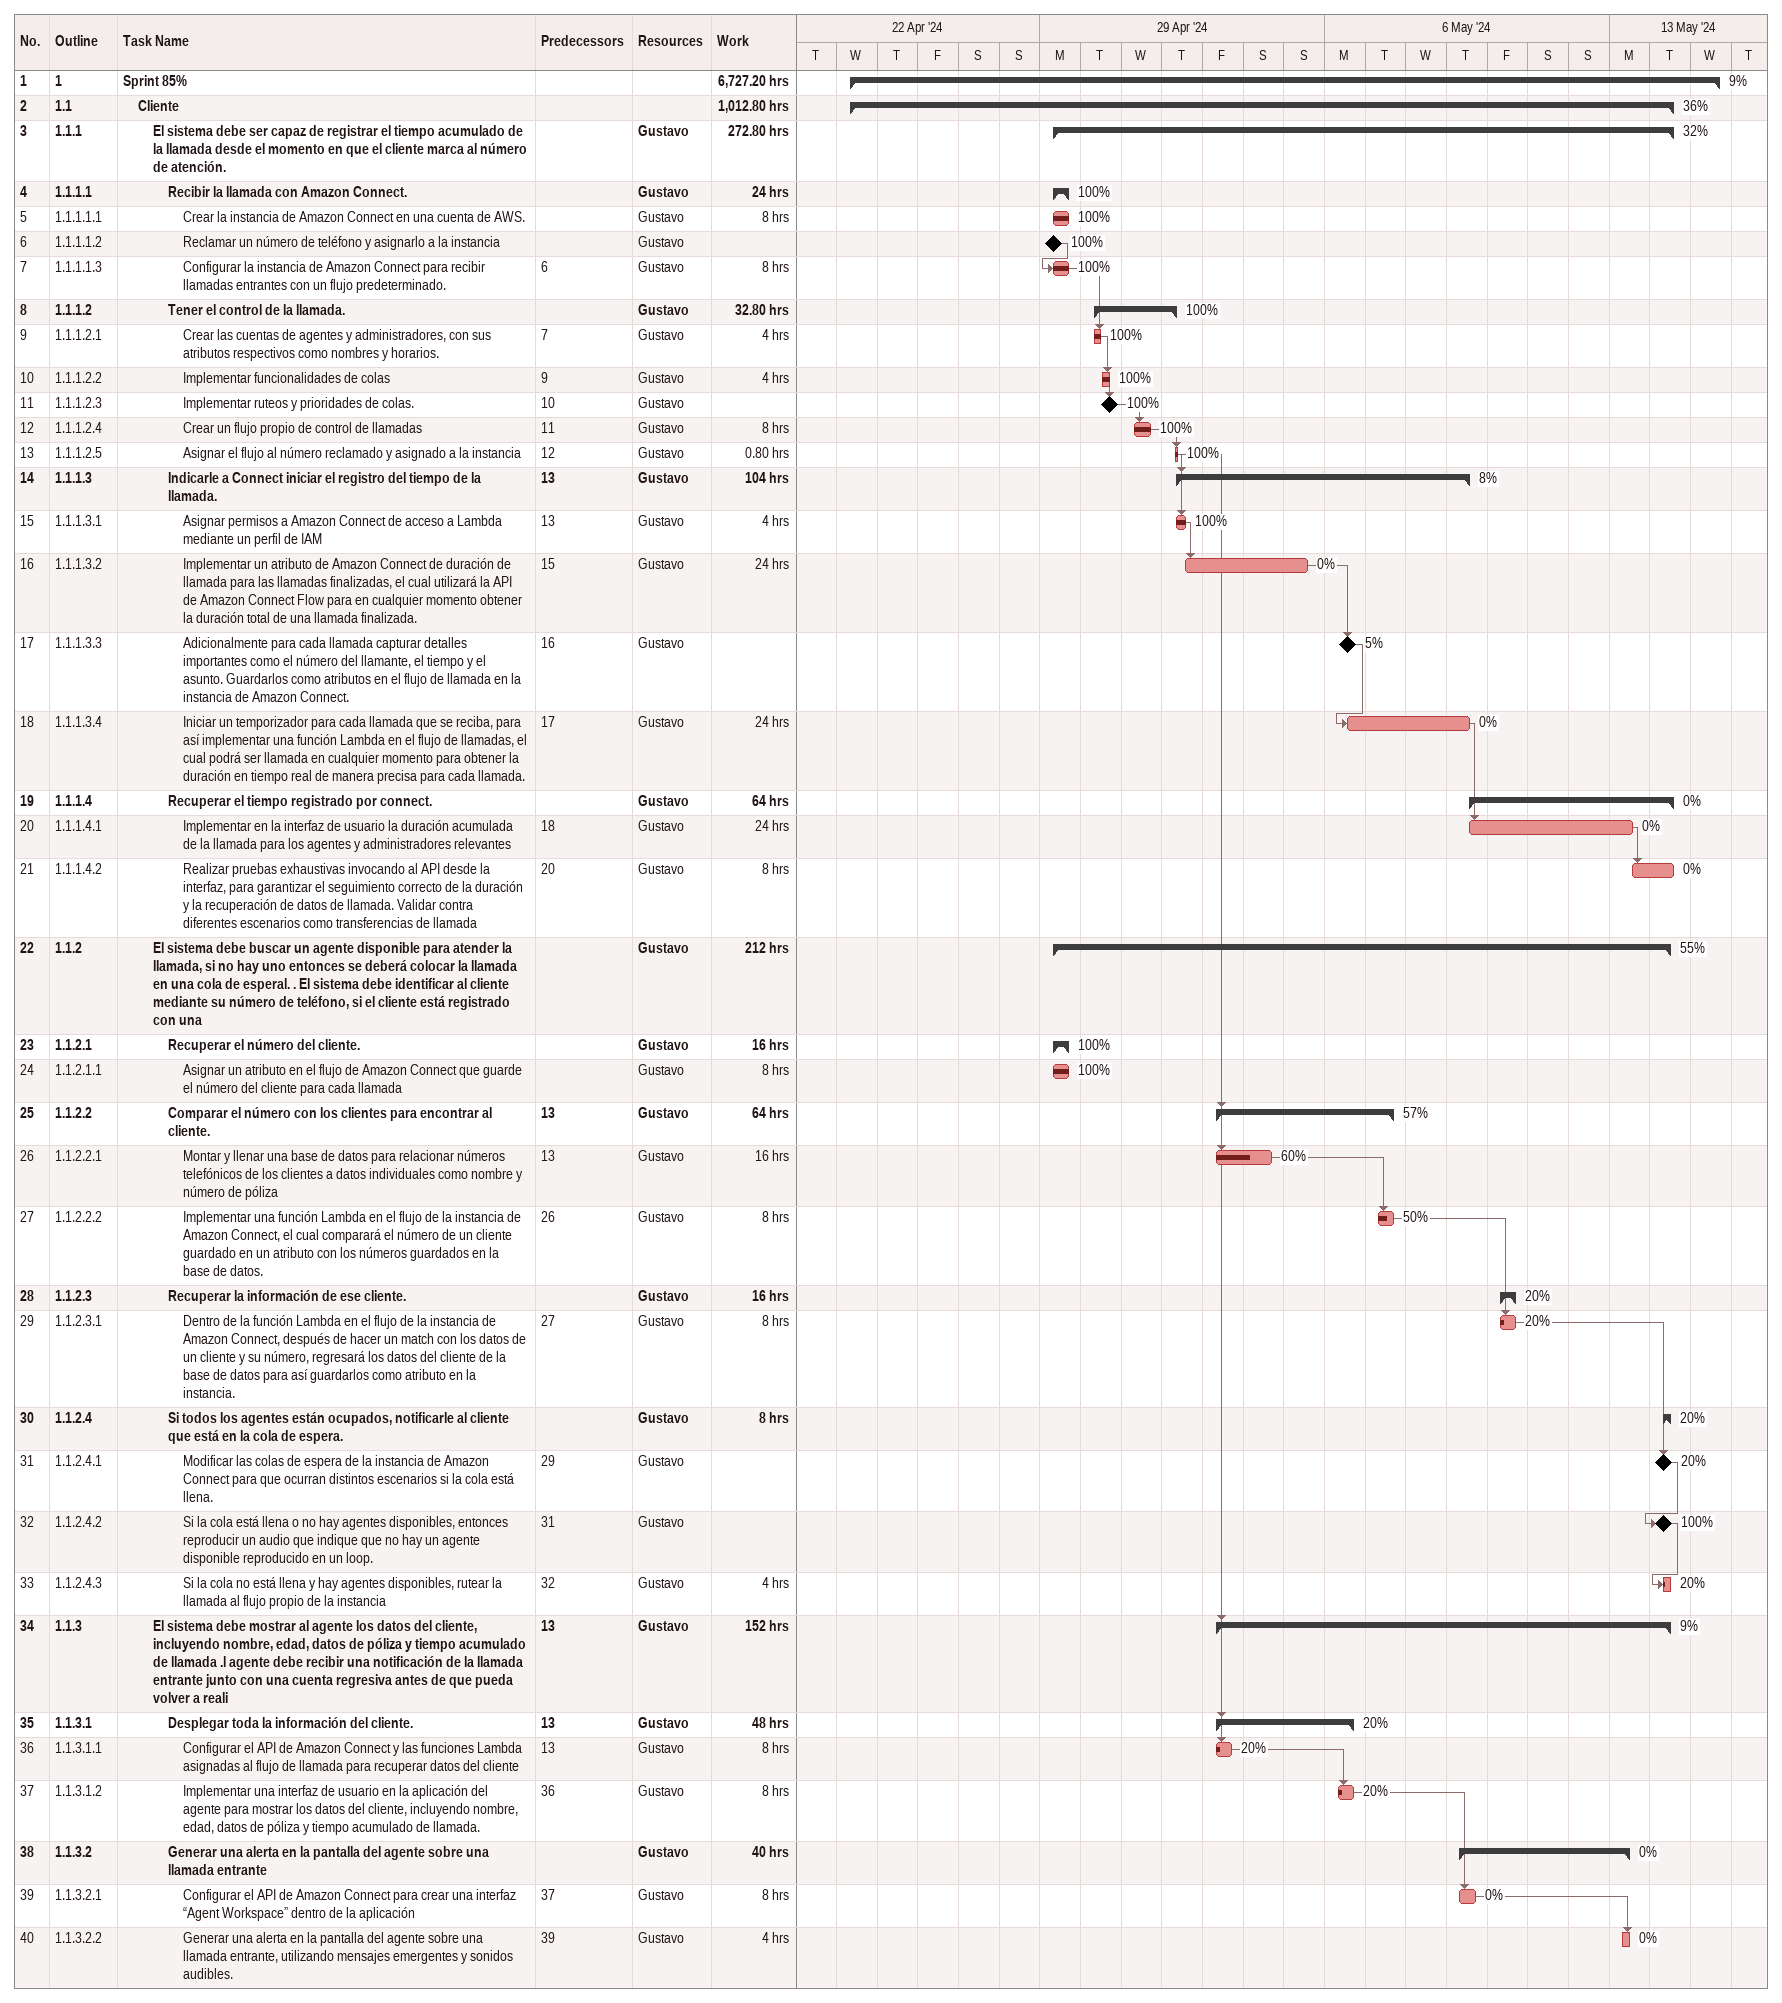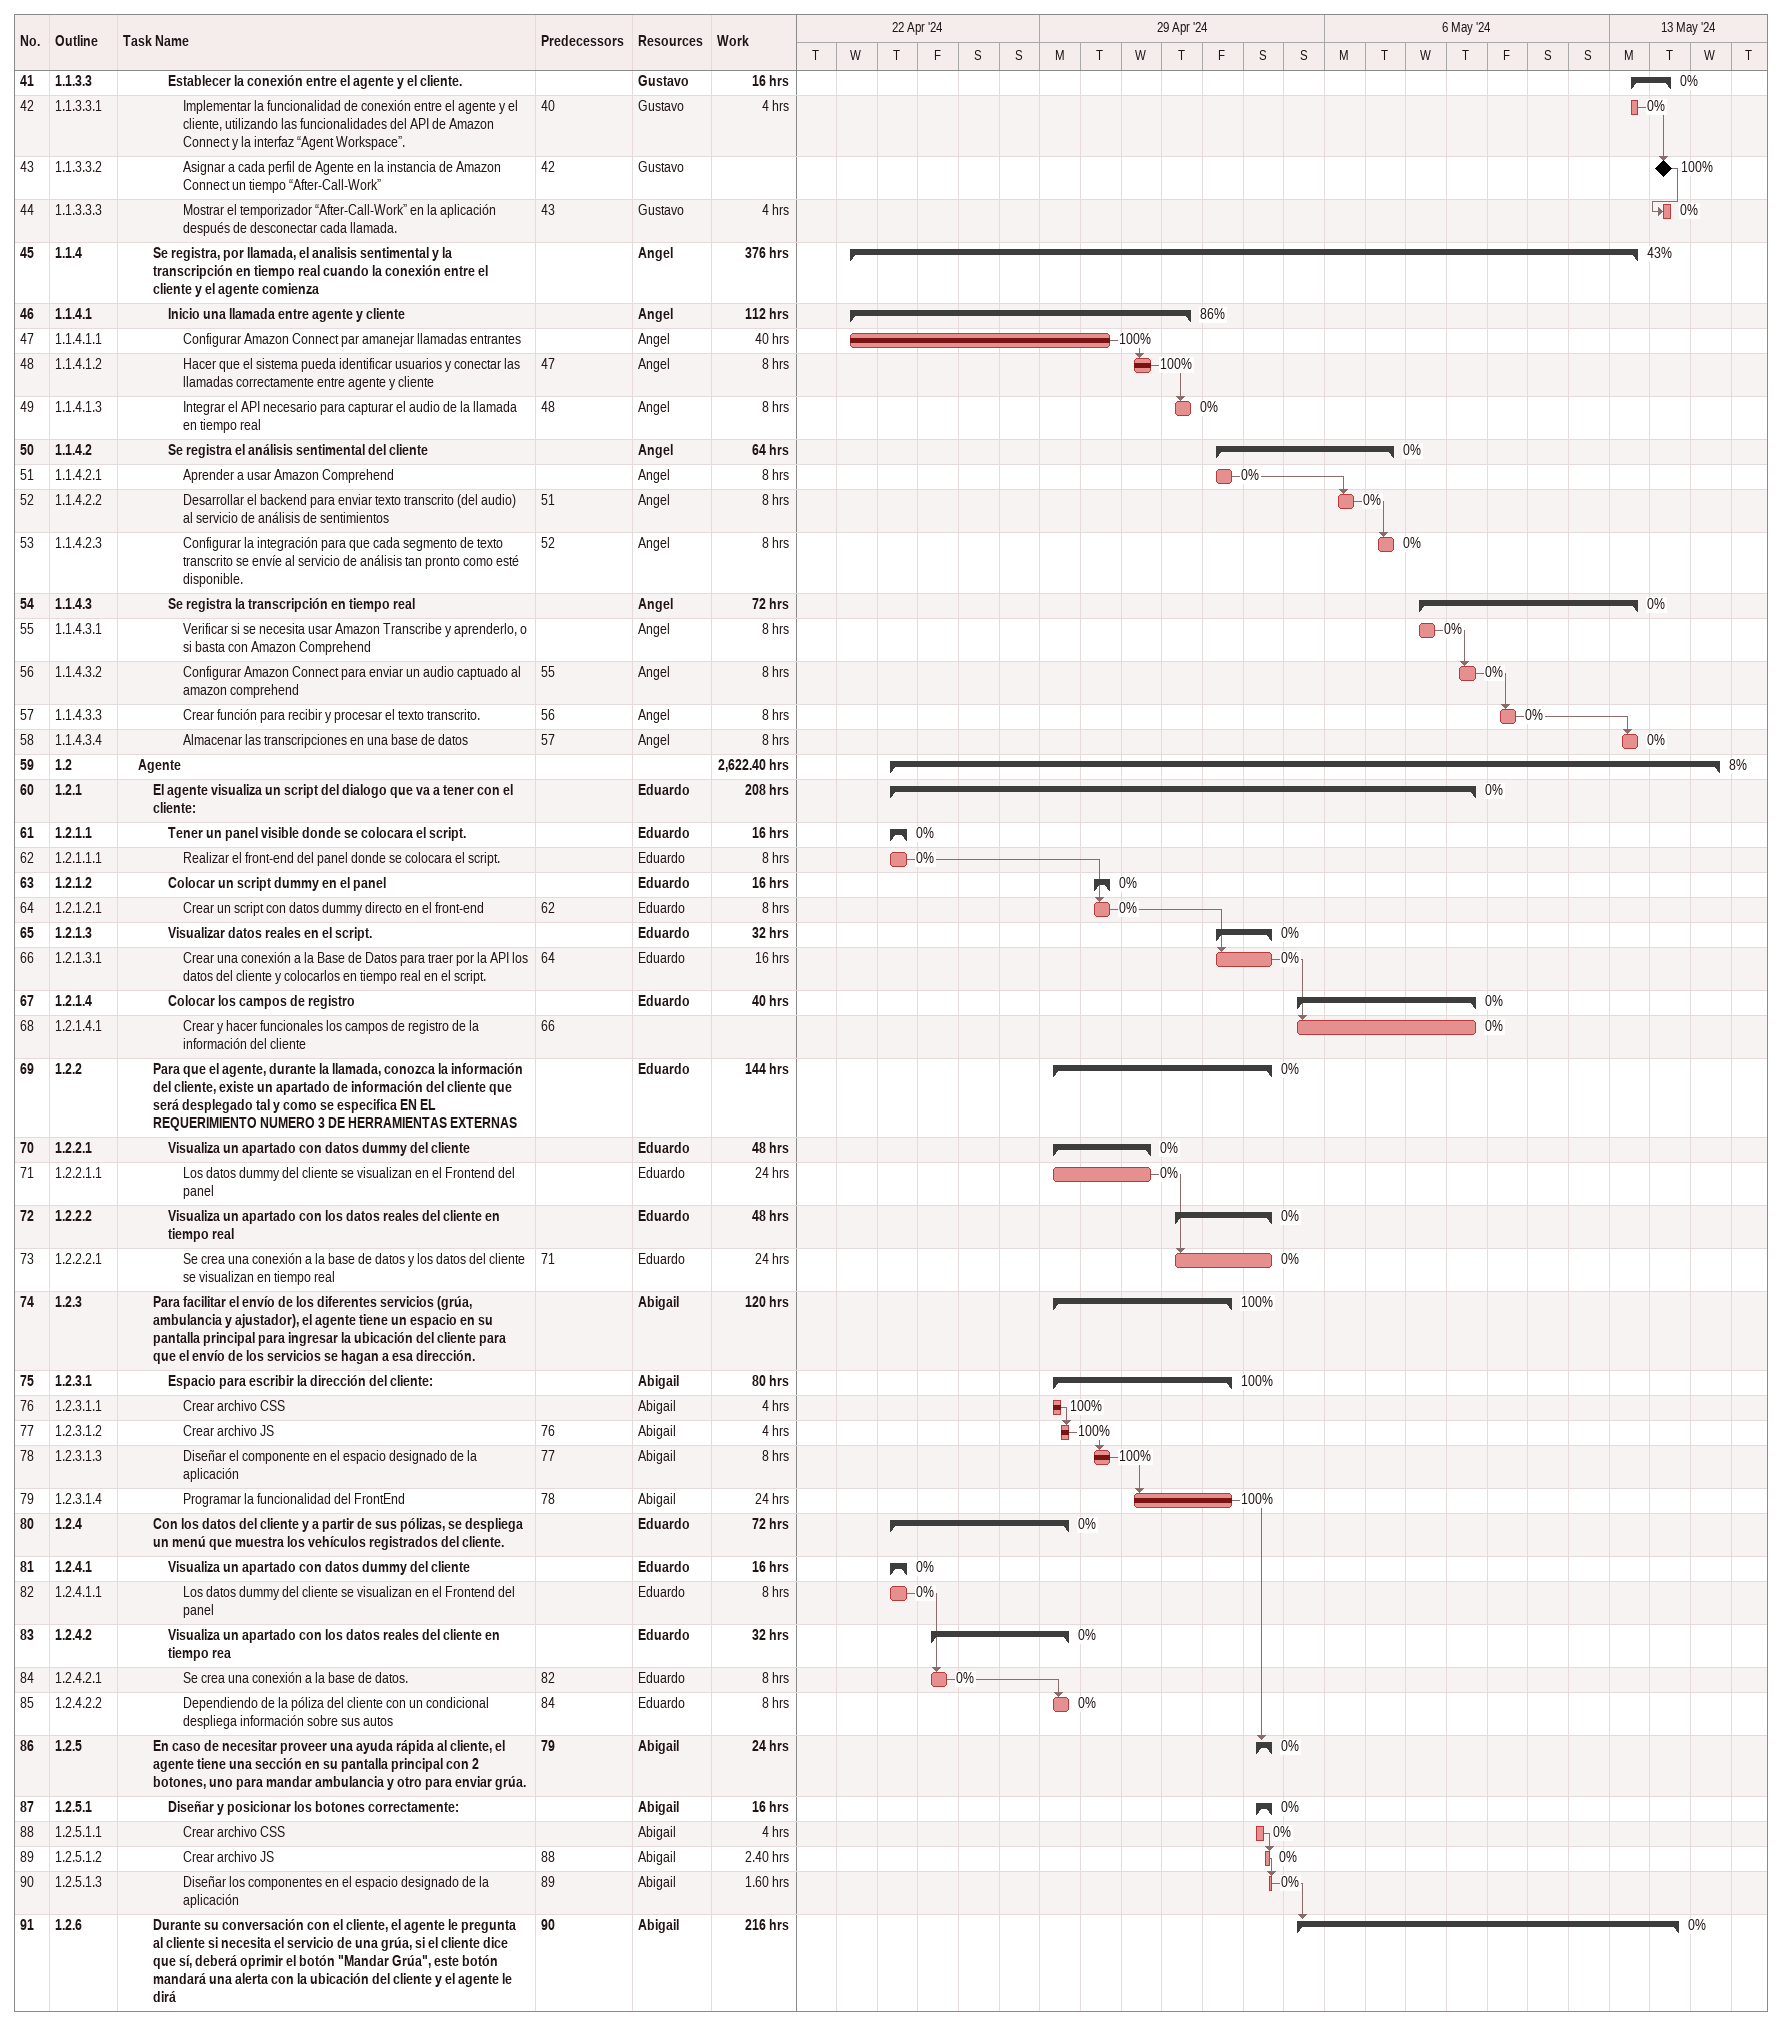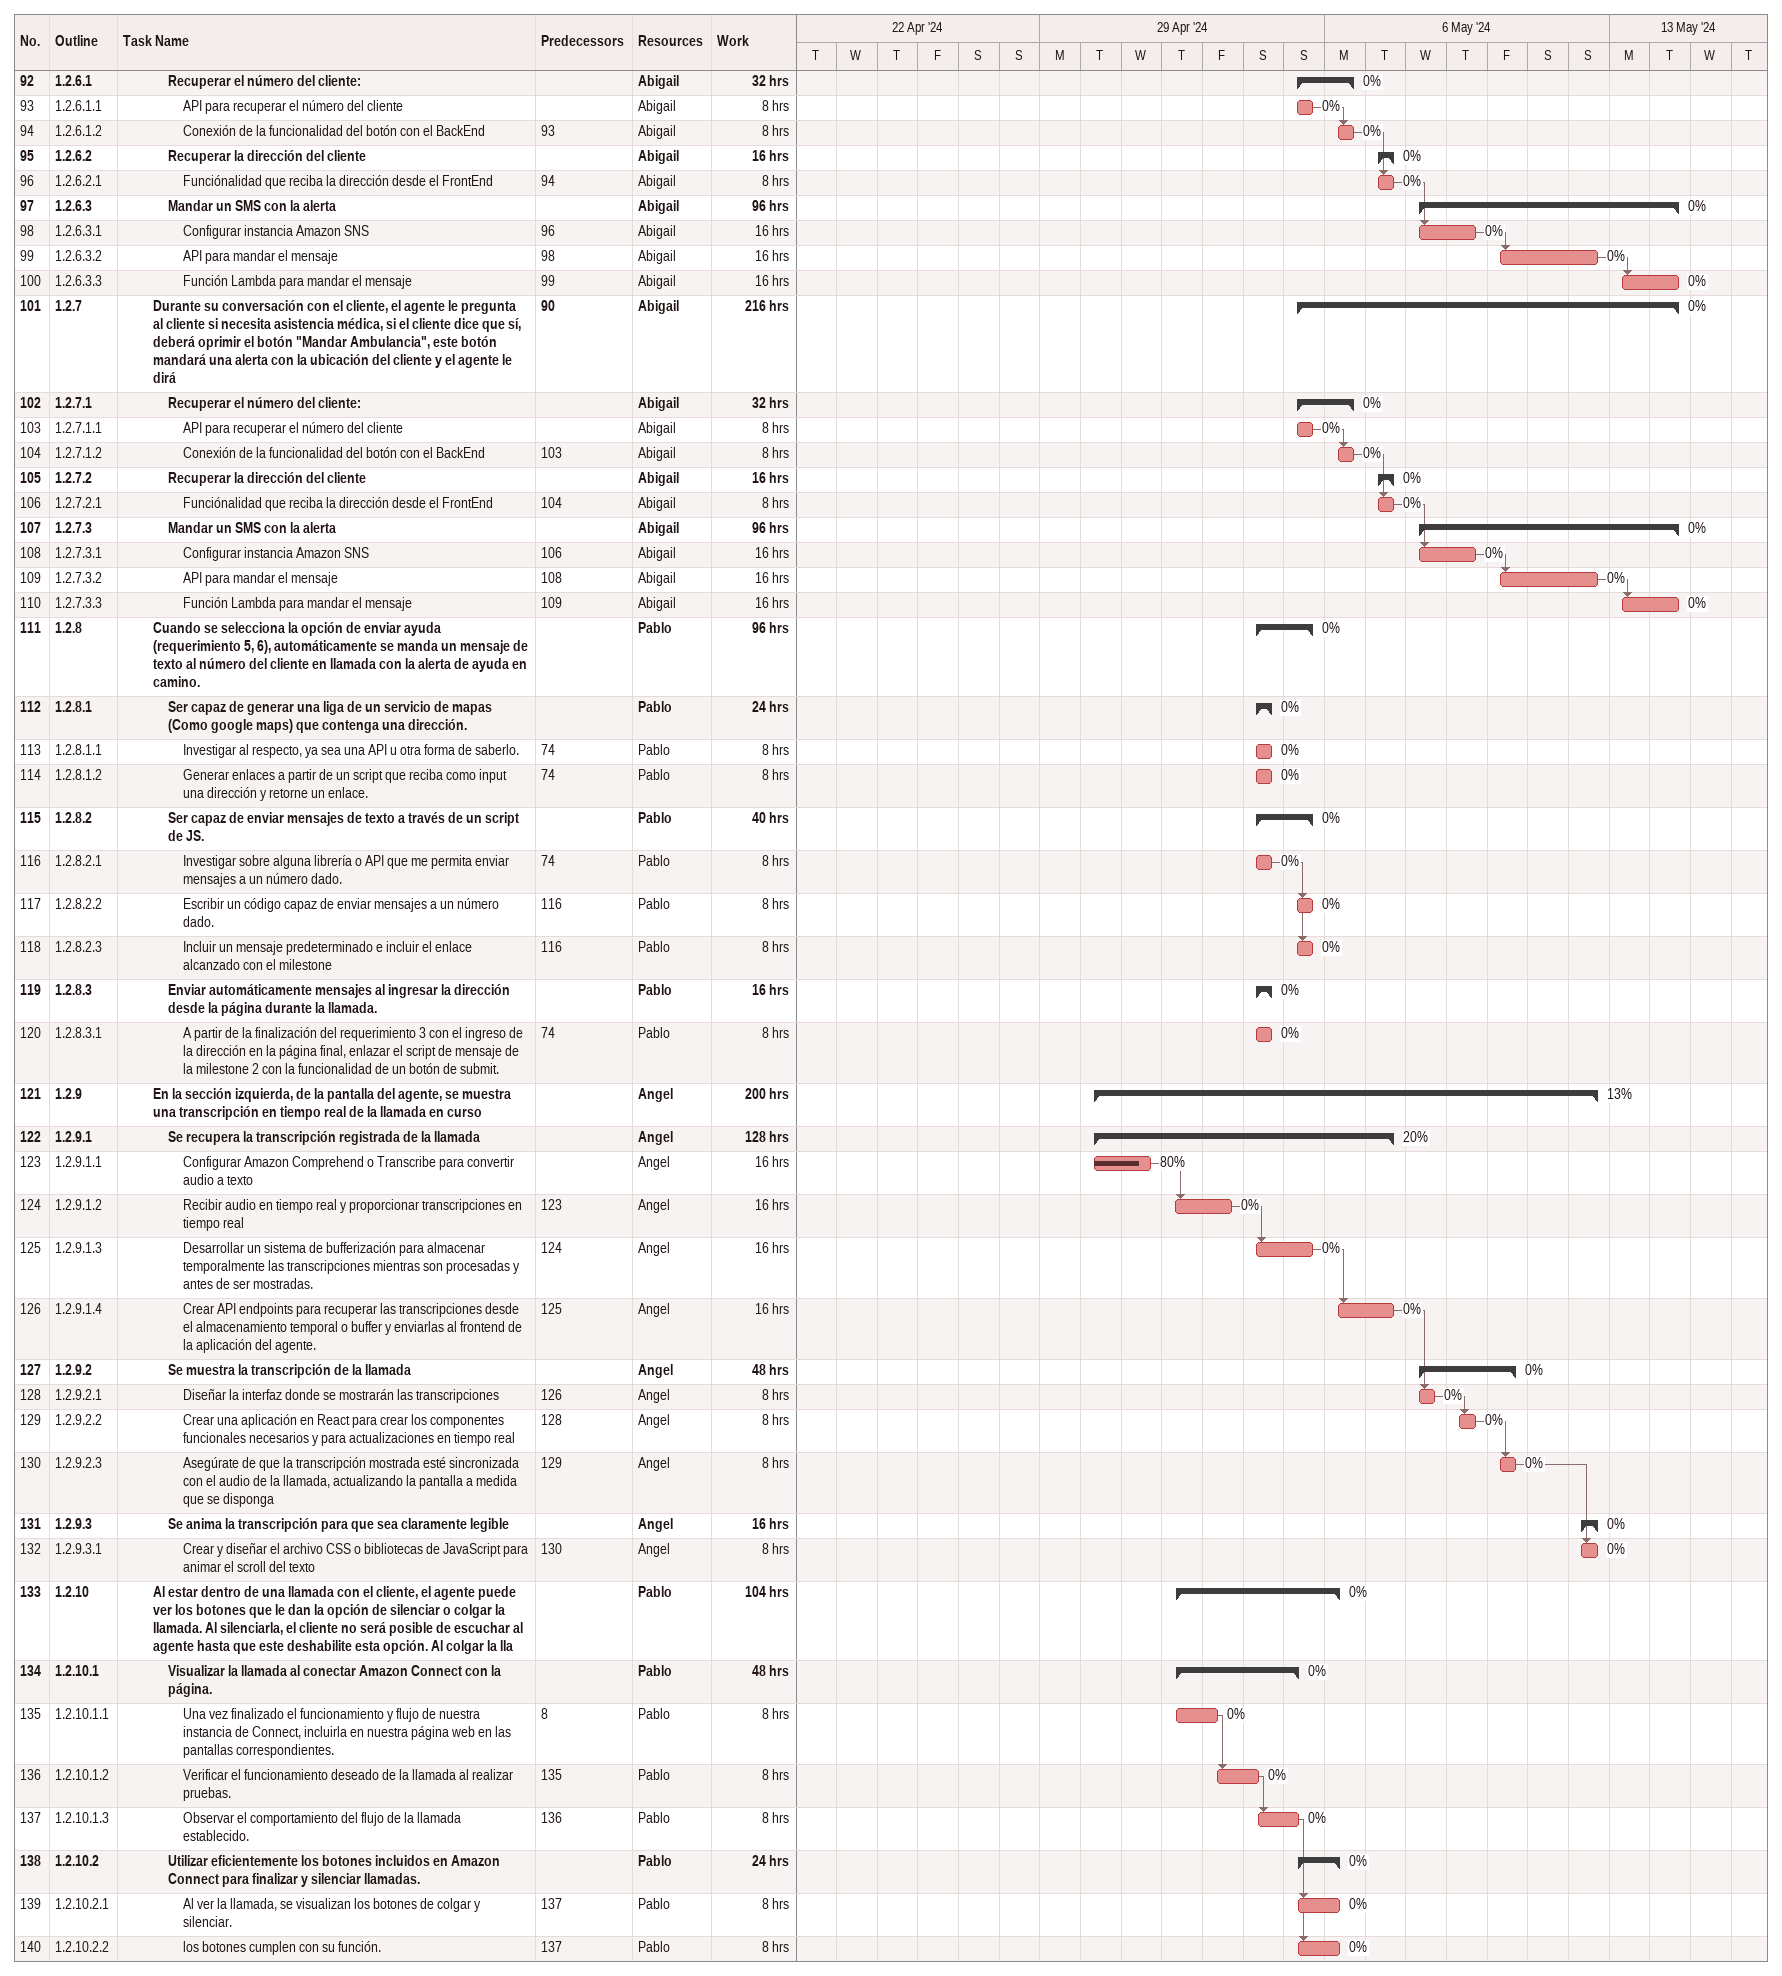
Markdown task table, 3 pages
| ID | WBS | Task | Start | Finish | Predecessors | Resources | % complete | Work (h) |
|---|---|---|---|---|---|---|---|---|
| 1 | 1 | **Sprint 85%** | 2024-04-24 | 2024-05-15 |  |  | 9 | 6727.20 |
| 2 | 1.1 | **Cliente** | 2024-04-24 | 2024-05-14 |  |  | 36 | 1012.80 |
| 3 | 1.1.1 | **El sistema debe ser capaz de registrar el tiempo acumulado de la llamada desde el momento en que el cliente marca al número de atención.** | 2024-04-29 | 2024-05-14 |  | Gustavo | 32 | 272.80 |
| 4 | 1.1.1.1 | **Recibir la llamada con Amazon Connect.** | 2024-04-29 | 2024-04-29 |  | Gustavo | 100 | 24 |
| 5 | 1.1.1.1.1 | Crear la instancia de Amazon Connect en una cuenta de AWS. | 2024-04-29 | 2024-04-29 |  | Gustavo | 100 | 8 |
| 6 | 1.1.1.1.2 | Reclamar un número de teléfono y asignarlo a la instancia (milestone) | 2024-04-29 | 2024-04-29 |  | Gustavo | 100 |  |
| 7 | 1.1.1.1.3 | Configurar la instancia de Amazon Connect para recibir llamadas entrantes con un flujo predeterminado. | 2024-04-29 | 2024-04-29 | 6 | Gustavo | 100 | 8 |
| 8 | 1.1.1.2 | **Tener el control de la llamada.** | 2024-04-30 | 2024-05-02 |  | Gustavo | 100 | 32.80 |
| 9 | 1.1.1.2.1 | Crear las cuentas de agentes y administradores, con sus atributos respectivos como nombres y horarios. | 2024-04-30 | 2024-04-30 | 7 | Gustavo | 100 | 4 |
| 10 | 1.1.1.2.2 | Implementar funcionalidades de colas | 2024-04-30 | 2024-04-30 | 9 | Gustavo | 100 | 4 |
| 11 | 1.1.1.2.3 | Implementar ruteos y prioridades de colas. (milestone) | 2024-04-30 | 2024-04-30 | 10 | Gustavo | 100 |  |
| 12 | 1.1.1.2.4 | Crear un flujo propio de control de llamadas | 2024-05-01 | 2024-05-01 | 11 | Gustavo | 100 | 8 |
| 13 | 1.1.1.2.5 | Asignar el flujo al número reclamado y asignado a la instancia | 2024-05-02 | 2024-05-02 | 12 | Gustavo | 100 | 0.80 |
| 14 | 1.1.1.3 | **Indicarle a Connect iniciar el registro del tiempo de la llamada.** | 2024-05-02 | 2024-05-09 | 13 | Gustavo | 8 | 104 |
| 15 | 1.1.1.3.1 | Asignar permisos a Amazon Connect de acceso a Lambda mediante un perfil de IAM | 2024-05-02 | 2024-05-02 | 13 | Gustavo | 100 | 4 |
| 16 | 1.1.1.3.2 | Implementar un atributo de Amazon Connect de duración de llamada para las llamadas finalizadas, el cual utilizará la API de Amazon Connect Flow para en cualquier momento obtener la duración total de una llamada finalizada. | 2024-05-02 | 2024-05-05 | 15 | Gustavo | 0 | 24 |
| 17 | 1.1.1.3.3 | Adicionalmente para cada llamada capturar detalles importantes como el número del llamante, el tiempo y el asunto. Guardarlos como atributos en el flujo de llamada en la instancia de Amazon Connect. (milestone) | 2024-05-06 | 2024-05-06 | 16 | Gustavo | 5 |  |
| 18 | 1.1.1.3.4 | Iniciar un temporizador para cada llamada que se reciba, para así implementar una función Lambda en el flujo de llamadas, el cual podrá ser llamada en cualquier momento para obtener la duración en tiempo real de manera precisa para cada llamada. | 2024-05-06 | 2024-05-09 | 17 | Gustavo | 0 | 24 |
| 19 | 1.1.1.4 | **Recuperar el tiempo registrado por connect.** | 2024-05-09 | 2024-05-14 |  | Gustavo | 0 | 64 |
| 20 | 1.1.1.4.1 | Implementar en la interfaz de usuario la duración acumulada de la llamada para los agentes y administradores relevantes | 2024-05-09 | 2024-05-13 | 18 | Gustavo | 0 | 24 |
| 21 | 1.1.1.4.2 | Realizar pruebas exhaustivas invocando al API desde la interfaz, para garantizar el seguimiento correcto de la duración y la recuperación de datos de llamada. Validar contra diferentes escenarios como transferencias de llamada | 2024-05-13 | 2024-05-14 | 20 | Gustavo | 0 | 8 |
| 22 | 1.1.2 | **El sistema debe buscar un agente disponible para atender la llamada, si no hay uno entonces se deberá colocar la llamada en una cola de esperal. . El sistema debe identificar al cliente mediante su número de teléfono, si el cliente está registrado con una** | 2024-04-29 | 2024-05-14 |  | Gustavo | 55 | 212 |
| 23 | 1.1.2.1 | **Recuperar el número del cliente.** | 2024-04-29 | 2024-04-29 |  | Gustavo | 100 | 16 |
| 24 | 1.1.2.1.1 | Asignar un atributo en el flujo de Amazon Connect que guarde el número del cliente para cada llamada | 2024-04-29 | 2024-04-29 |  | Gustavo | 100 | 8 |
| 25 | 1.1.2.2 | **Comparar el número con los clientes para encontrar al cliente.** | 2024-05-03 | 2024-05-07 | 13 | Gustavo | 57 | 64 |
| 26 | 1.1.2.2.1 | Montar y llenar una base de datos para relacionar números telefónicos de los clientes a datos individuales como nombre y número de póliza | 2024-05-03 | 2024-05-04 | 13 | Gustavo | 60 | 16 |
| 27 | 1.1.2.2.2 | Implementar una función Lambda en el flujo de la instancia de Amazon Connect, el cual comparará el número de un cliente guardado en un atributo con los números guardados en la base de datos. | 2024-05-07 | 2024-05-07 | 26 | Gustavo | 50 | 8 |
| 28 | 1.1.2.3 | **Recuperar la información de ese cliente.** | 2024-05-10 | 2024-05-10 |  | Gustavo | 20 | 16 |
| 29 | 1.1.2.3.1 | Dentro de la función Lambda en el flujo de la instancia de Amazon Connect, después de hacer un match con los datos de un cliente y su número, regresará los datos del cliente de la base de datos para así guardarlos como atributo en la instancia. | 2024-05-10 | 2024-05-10 | 27 | Gustavo | 20 | 8 |
| 30 | 1.1.2.4 | **Si todos los agentes están ocupados, notificarle al cliente que está en la cola de espera.** | 2024-05-14 | 2024-05-14 |  | Gustavo | 20 | 8 |
| 31 | 1.1.2.4.1 | Modificar las colas de espera de la instancia de Amazon Connect para que ocurran distintos escenarios si la cola está llena. (milestone) | 2024-05-14 | 2024-05-14 | 29 | Gustavo | 20 |  |
| 32 | 1.1.2.4.2 | Si la cola está llena o no hay agentes disponibles, entonces reproducir un audio que indique que no hay un agente disponible reproducido en un loop. (milestone) | 2024-05-14 | 2024-05-14 | 31 | Gustavo | 100 |  |
| 33 | 1.1.2.4.3 | Si la cola no está llena y hay agentes disponibles, rutear la llamada al flujo propio de la instancia | 2024-05-14 | 2024-05-14 | 32 | Gustavo | 20 | 4 |
| 34 | 1.1.3 | **El sistema debe mostrar al agente los datos del cliente, incluyendo nombre, edad, datos de póliza y tiempo acumulado de llamada .l agente debe recibir una notificación de la llamada entrante junto con una cuenta regresiva antes de que pueda volver a reali** | 2024-05-03 | 2024-05-14 | 13 | Gustavo | 9 | 152 |
| 35 | 1.1.3.1 | **Desplegar toda la información del cliente.** | 2024-05-03 | 2024-05-06 | 13 | Gustavo | 20 | 48 |
| 36 | 1.1.3.1.1 | Configurar el API de Amazon Connect y las funciones Lambda asignadas al flujo de llamada para recuperar datos del cliente | 2024-05-03 | 2024-05-03 | 13 | Gustavo | 20 | 8 |
| 37 | 1.1.3.1.2 | Implementar una interfaz de usuario en la aplicación del agente para mostrar los datos del cliente, incluyendo nombre, edad, datos de póliza y tiempo acumulado de llamada. | 2024-05-06 | 2024-05-06 | 36 | Gustavo | 20 | 8 |
| 38 | 1.1.3.2 | **Generar una alerta en la pantalla del agente sobre una llamada entrante** | 2024-05-09 | 2024-05-13 |  | Gustavo | 0 | 40 |
| 39 | 1.1.3.2.1 | Configurar el API de Amazon Connect para crear una interfaz “Agent Workspace” dentro de la aplicación | 2024-05-09 | 2024-05-09 | 37 | Gustavo | 0 | 8 |
| 40 | 1.1.3.2.2 | Generar una alerta en la pantalla del agente sobre una llamada entrante, utilizando mensajes emergentes y sonidos audibles. | 2024-05-13 | 2024-05-13 | 39 | Gustavo | 0 | 4 |
| 41 | 1.1.3.3 | **Establecer la conexión entre el agente y el cliente.** | 2024-05-13 | 2024-05-14 |  | Gustavo | 0 | 16 |
| 42 | 1.1.3.3.1 | Implementar la funcionalidad de conexión entre el agente y el cliente, utilizando las funcionalidades del API de Amazon Connect y la interfaz “Agent Workspace”. | 2024-05-13 | 2024-05-13 | 40 | Gustavo | 0 | 4 |
| 43 | 1.1.3.3.2 | Asignar a cada perfil de Agente en la instancia de Amazon Connect un tiempo “After-Call-Work” (milestone) | 2024-05-14 | 2024-05-14 | 42 | Gustavo | 100 |  |
| 44 | 1.1.3.3.3 | Mostrar el temporizador “After-Call-Work” en la aplicación después de desconectar cada llamada. | 2024-05-14 | 2024-05-14 | 43 | Gustavo | 0 | 4 |
| 45 | 1.1.4 | **Se registra, por llamada, el analisis sentimental y la transcripción en tiempo real cuando la conexión entre el cliente y el agente comienza** | 2024-04-24 | 2024-05-13 |  | Angel | 43 | 376 |
| 46 | 1.1.4.1 | **Inicio una llamada entre agente y cliente** | 2024-04-24 | 2024-05-02 |  | Angel | 86 | 112 |
| 47 | 1.1.4.1.1 | Configurar Amazon Connect par amanejar llamadas entrantes | 2024-04-24 | 2024-04-30 |  | Angel | 100 | 40 |
| 48 | 1.1.4.1.2 | Hacer que el sistema pueda identificar usuarios y conectar las llamadas correctamente entre agente y cliente | 2024-05-01 | 2024-05-01 | 47 | Angel | 100 | 8 |
| 49 | 1.1.4.1.3 | Integrar el API necesario para capturar el audio de la llamada en tiempo real | 2024-05-02 | 2024-05-02 | 48 | Angel | 0 | 8 |
| 50 | 1.1.4.2 | **Se registra el análisis sentimental del cliente** | 2024-05-03 | 2024-05-07 |  | Angel | 0 | 64 |
| 51 | 1.1.4.2.1 | Aprender a usar Amazon Comprehend | 2024-05-03 | 2024-05-03 |  | Angel | 0 | 8 |
| 52 | 1.1.4.2.2 | Desarrollar el backend para enviar texto transcrito (del audio) al servicio de análisis de sentimientos | 2024-05-06 | 2024-05-06 | 51 | Angel | 0 | 8 |
| 53 | 1.1.4.2.3 | Configurar la integración para que cada segmento de texto transcrito se envíe al servicio de análisis tan pronto como esté disponible. | 2024-05-07 | 2024-05-07 | 52 | Angel | 0 | 8 |
| 54 | 1.1.4.3 | **Se registra la transcripción en tiempo real** | 2024-05-08 | 2024-05-13 |  | Angel | 0 | 72 |
| 55 | 1.1.4.3.1 | Verificar si se necesita usar Amazon Transcribe y aprenderlo, o si basta con Amazon Comprehend | 2024-05-08 | 2024-05-08 |  | Angel | 0 | 8 |
| 56 | 1.1.4.3.2 | Configurar Amazon Connect para enviar un audio captuado al amazon comprehend | 2024-05-09 | 2024-05-09 | 55 | Angel | 0 | 8 |
| 57 | 1.1.4.3.3 | Crear función para recibir y procesar el texto transcrito. | 2024-05-10 | 2024-05-10 | 56 | Angel | 0 | 8 |
| 58 | 1.1.4.3.4 | Almacenar las transcripciones en una base de datos | 2024-05-13 | 2024-05-13 | 57 | Angel | 0 | 8 |
| 59 | 1.2 | **Agente** | 2024-04-25 | 2024-05-15 |  |  | 8 | 2622.40 |
| 60 | 1.2.1 | **El agente visualiza un script del dialogo que va a tener con el cliente:** | 2024-04-25 | 2024-05-09 |  | Eduardo | 0 | 208 |
| 61 | 1.2.1.1 | **Tener un panel visible donde se colocara el script.** | 2024-04-25 | 2024-04-25 |  | Eduardo | 0 | 16 |
| 62 | 1.2.1.1.1 | Realizar el front-end del panel donde se colocara el script. | 2024-04-25 | 2024-04-25 |  | Eduardo | 0 | 8 |
| 63 | 1.2.1.2 | **Colocar un script dummy en el panel** | 2024-04-30 | 2024-04-30 |  | Eduardo | 0 | 16 |
| 64 | 1.2.1.2.1 | Crear un script con datos dummy directo en el front-end | 2024-04-30 | 2024-04-30 | 62 | Eduardo | 0 | 8 |
| 65 | 1.2.1.3 | **Visualizar datos reales en el script.** | 2024-05-03 | 2024-05-04 |  | Eduardo | 0 | 32 |
| 66 | 1.2.1.3.1 | Crear una conexión a la Base de Datos para traer por la API los datos del cliente y colocarlos en tiempo real en el script. | 2024-05-03 | 2024-05-04 | 64 | Eduardo | 0 | 16 |
| 67 | 1.2.1.4 | **Colocar los campos de registro** | 2024-05-05 | 2024-05-09 |  | Eduardo | 0 | 40 |
| 68 | 1.2.1.4.1 | Crear y hacer funcionales los campos de registro de la información del cliente | 2024-05-05 | 2024-05-09 | 66 |  | 0 |  |
| 69 | 1.2.2 | **Para que el agente, durante la llamada, conozca la información del cliente, existe un apartado de información del cliente que será desplegado tal y como se especifica EN EL REQUERIMIENTO NUMERO 3 DE HERRAMIENTAS EXTERNAS** | 2024-04-29 | 2024-05-04 |  | Eduardo | 0 | 144 |
| 70 | 1.2.2.1 | **Visualiza un apartado con datos dummy del cliente** | 2024-04-29 | 2024-05-01 |  | Eduardo | 0 | 48 |
| 71 | 1.2.2.1.1 | Los datos dummy del cliente se visualizan en el Frontend del panel | 2024-04-29 | 2024-05-01 |  | Eduardo | 0 | 24 |
| 72 | 1.2.2.2 | **Visualiza un apartado con los datos reales del cliente en tiempo real** | 2024-05-02 | 2024-05-04 |  | Eduardo | 0 | 48 |
| 73 | 1.2.2.2.1 | Se crea una conexión a la base de datos y los datos del cliente se visualizan en tiempo real | 2024-05-02 | 2024-05-04 | 71 | Eduardo | 0 | 24 |
| 74 | 1.2.3 | **Para facilitar el envío de los diferentes servicios (grúa, ambulancia y ajustador), el agente tiene un espacio en su pantalla principal para ingresar la ubicación del cliente para que el envío de los servicios se hagan a esa dirección.** | 2024-04-29 | 2024-05-03 |  | Abigail | 100 | 120 |
| 75 | 1.2.3.1 | **Espacio para escribir la dirección del cliente:** | 2024-04-29 | 2024-05-03 |  | Abigail | 100 | 80 |
| 76 | 1.2.3.1.1 | Crear archivo CSS | 2024-04-29 | 2024-04-29 |  | Abigail | 100 | 4 |
| 77 | 1.2.3.1.2 | Crear archivo JS | 2024-04-29 | 2024-04-29 | 76 | Abigail | 100 | 4 |
| 78 | 1.2.3.1.3 | Diseñar el componente en el espacio designado de la aplicación | 2024-04-30 | 2024-04-30 | 77 | Abigail | 100 | 8 |
| 79 | 1.2.3.1.4 | Programar la funcionalidad del FrontEnd | 2024-05-01 | 2024-05-03 | 78 | Abigail | 100 | 24 |
| 80 | 1.2.4 | **Con los datos del cliente y a partir de sus pólizas, se despliega un menú que muestra los vehículos registrados del cliente.** | 2024-04-25 | 2024-04-29 |  | Eduardo | 0 | 72 |
| 81 | 1.2.4.1 | **Visualiza un apartado con datos dummy del cliente** | 2024-04-25 | 2024-04-25 |  | Eduardo | 0 | 16 |
| 82 | 1.2.4.1.1 | Los datos dummy del cliente se visualizan en el Frontend del panel | 2024-04-25 | 2024-04-25 |  | Eduardo | 0 | 8 |
| 83 | 1.2.4.2 | **Visualiza un apartado con los datos reales del cliente en tiempo rea** | 2024-04-26 | 2024-04-29 |  | Eduardo | 0 | 32 |
| 84 | 1.2.4.2.1 | Se crea una conexión a la base de datos. | 2024-04-26 | 2024-04-26 | 82 | Eduardo | 0 | 8 |
| 85 | 1.2.4.2.2 | Dependiendo de la póliza del cliente con un condicional despliega información sobre sus autos | 2024-04-29 | 2024-04-29 | 84 | Eduardo | 0 | 8 |
| 86 | 1.2.5 | **En caso de necesitar proveer una ayuda rápida al cliente, el agente tiene una sección en su pantalla principal con 2 botones, uno para mandar ambulancia y otro para enviar grúa.** | 2024-05-04 | 2024-05-04 | 79 | Abigail | 0 | 24 |
| 87 | 1.2.5.1 | **Diseñar y posicionar los botones correctamente:** | 2024-05-04 | 2024-05-04 |  | Abigail | 0 | 16 |
| 88 | 1.2.5.1.1 | Crear archivo CSS | 2024-05-04 | 2024-05-04 |  | Abigail | 0 | 4 |
| 89 | 1.2.5.1.2 | Crear archivo JS | 2024-05-04 | 2024-05-04 | 88 | Abigail | 0 | 2.40 |
| 90 | 1.2.5.1.3 | Diseñar los componentes en el espacio designado de la aplicación | 2024-05-04 | 2024-05-04 | 89 | Abigail | 0 | 1.60 |
| 91 | 1.2.6 | **Durante su conversación con el cliente, el agente le pregunta al cliente si necesita el servicio de una grúa, si el cliente dice que sí, deberá oprimir el botón "Mandar Grúa", este botón mandará una alerta con la ubicación del cliente y el agente le dirá** | 2024-05-05 | 2024-05-14 | 90 | Abigail | 0 | 216 |
| 92 | 1.2.6.1 | **Recuperar el número del cliente:** | 2024-05-05 | 2024-05-06 |  | Abigail | 0 | 32 |
| 93 | 1.2.6.1.1 | API para recuperar el número del cliente | 2024-05-05 | 2024-05-05 |  | Abigail | 0 | 8 |
| 94 | 1.2.6.1.2 | Conexión de la funcionalidad del botón con el BackEnd | 2024-05-06 | 2024-05-06 | 93 | Abigail | 0 | 8 |
| 95 | 1.2.6.2 | **Recuperar la dirección del cliente** | 2024-05-07 | 2024-05-07 |  | Abigail | 0 | 16 |
| 96 | 1.2.6.2.1 | Funciónalidad que reciba la dirección desde el FrontEnd | 2024-05-07 | 2024-05-07 | 94 | Abigail | 0 | 8 |
| 97 | 1.2.6.3 | **Mandar un SMS con la alerta** | 2024-05-08 | 2024-05-14 |  | Abigail | 0 | 96 |
| 98 | 1.2.6.3.1 | Configurar instancia Amazon SNS | 2024-05-08 | 2024-05-09 | 96 | Abigail | 0 | 16 |
| 99 | 1.2.6.3.2 | API para mandar el mensaje | 2024-05-10 | 2024-05-12 | 98 | Abigail | 0 | 16 |
| 100 | 1.2.6.3.3 | Función Lambda para mandar el mensaje | 2024-05-13 | 2024-05-14 | 99 | Abigail | 0 | 16 |
| 101 | 1.2.7 | **Durante su conversación con el cliente, el agente le pregunta al cliente si necesita asistencia médica, si el cliente dice que sí, deberá oprimir el botón "Mandar Ambulancia", este botón mandará una alerta con la ubicación del cliente y el agente le dirá** | 2024-05-05 | 2024-05-14 | 90 | Abigail | 0 | 216 |
| 102 | 1.2.7.1 | **Recuperar el número del cliente:** | 2024-05-05 | 2024-05-06 |  | Abigail | 0 | 32 |
| 103 | 1.2.7.1.1 | API para recuperar el número del cliente | 2024-05-05 | 2024-05-05 |  | Abigail | 0 | 8 |
| 104 | 1.2.7.1.2 | Conexión de la funcionalidad del botón con el BackEnd | 2024-05-06 | 2024-05-06 | 103 | Abigail | 0 | 8 |
| 105 | 1.2.7.2 | **Recuperar la dirección del cliente** | 2024-05-07 | 2024-05-07 |  | Abigail | 0 | 16 |
| 106 | 1.2.7.2.1 | Funciónalidad que reciba la dirección desde el FrontEnd | 2024-05-07 | 2024-05-07 | 104 | Abigail | 0 | 8 |
| 107 | 1.2.7.3 | **Mandar un SMS con la alerta** | 2024-05-08 | 2024-05-14 |  | Abigail | 0 | 96 |
| 108 | 1.2.7.3.1 | Configurar instancia Amazon SNS | 2024-05-08 | 2024-05-09 | 106 | Abigail | 0 | 16 |
| 109 | 1.2.7.3.2 | API para mandar el mensaje | 2024-05-10 | 2024-05-12 | 108 | Abigail | 0 | 16 |
| 110 | 1.2.7.3.3 | Función Lambda para mandar el mensaje | 2024-05-13 | 2024-05-14 | 109 | Abigail | 0 | 16 |
| 111 | 1.2.8 | **Cuando se selecciona la opción de enviar ayuda (requerimiento 5, 6), automáticamente se manda un mensaje de texto al número del cliente en llamada con la alerta de ayuda en camino.** | 2024-05-04 | 2024-05-05 |  | Pablo | 0 | 96 |
| 112 | 1.2.8.1 | **Ser capaz de generar una liga de un servicio de mapas (Como google maps) que contenga una dirección.** | 2024-05-04 | 2024-05-04 |  | Pablo | 0 | 24 |
| 113 | 1.2.8.1.1 | Investigar al respecto, ya sea una API u otra forma de saberlo. | 2024-05-04 | 2024-05-04 | 74 | Pablo | 0 | 8 |
| 114 | 1.2.8.1.2 | Generar enlaces a partir de un script que reciba como input una dirección y retorne un enlace. | 2024-05-04 | 2024-05-04 | 74 | Pablo | 0 | 8 |
| 115 | 1.2.8.2 | **Ser capaz de enviar mensajes de texto a través de un script de JS.** | 2024-05-04 | 2024-05-05 |  | Pablo | 0 | 40 |
| 116 | 1.2.8.2.1 | Investigar sobre alguna librería o API que me permita enviar mensajes a un número dado. | 2024-05-04 | 2024-05-04 | 74 | Pablo | 0 | 8 |
| 117 | 1.2.8.2.2 | Escribir un código capaz de enviar mensajes a un número dado. | 2024-05-05 | 2024-05-05 | 116 | Pablo | 0 | 8 |
| 118 | 1.2.8.2.3 | Incluir un mensaje predeterminado e incluir el enlace alcanzado con el milestone | 2024-05-05 | 2024-05-05 | 116 | Pablo | 0 | 8 |
| 119 | 1.2.8.3 | **Enviar automáticamente mensajes al ingresar la dirección desde la página durante la llamada.** | 2024-05-04 | 2024-05-04 |  | Pablo | 0 | 16 |
| 120 | 1.2.8.3.1 | A partir de la finalización del requerimiento 3 con el ingreso de la dirección en la página final, enlazar el script de mensaje de la milestone 2 con la funcionalidad de un botón de submit. | 2024-05-04 | 2024-05-04 | 74 | Pablo | 0 | 8 |
| 121 | 1.2.9 | **En la sección izquierda, de la pantalla del agente, se muestra una transcripción en tiempo real de la llamada en curso** | 2024-04-30 | 2024-05-12 |  | Angel | 13 | 200 |
| 122 | 1.2.9.1 | **Se recupera la transcripción registrada de la llamada** | 2024-04-30 | 2024-05-07 |  | Angel | 20 | 128 |
| 123 | 1.2.9.1.1 | Configurar Amazon Comprehend o Transcribe para convertir audio a texto | 2024-04-30 | 2024-05-01 |  | Angel | 80 | 16 |
| 124 | 1.2.9.1.2 | Recibir audio en tiempo real y proporcionar transcripciones en tiempo real | 2024-05-02 | 2024-05-03 | 123 | Angel | 0 | 16 |
| 125 | 1.2.9.1.3 | Desarrollar un sistema de bufferización para almacenar temporalmente las transcripciones mientras son procesadas y antes de ser mostradas. | 2024-05-04 | 2024-05-05 | 124 | Angel | 0 | 16 |
| 126 | 1.2.9.1.4 | Crear API endpoints para recuperar las transcripciones desde el almacenamiento temporal o buffer y enviarlas al frontend de la aplicación del agente. | 2024-05-06 | 2024-05-07 | 125 | Angel | 0 | 16 |
| 127 | 1.2.9.2 | **Se muestra la transcripción de la llamada** | 2024-05-08 | 2024-05-10 |  | Angel | 0 | 48 |
| 128 | 1.2.9.2.1 | Diseñar la interfaz donde se mostrarán las transcripciones | 2024-05-08 | 2024-05-08 | 126 | Angel | 0 | 8 |
| 129 | 1.2.9.2.2 | Crear una aplicación en React para crear los componentes funcionales necesarios y para actualizaciones en tiempo real | 2024-05-09 | 2024-05-09 | 128 | Angel | 0 | 8 |
| 130 | 1.2.9.2.3 | Asegúrate de que la transcripción mostrada esté sincronizada con el audio de la llamada, actualizando la pantalla a medida que se disponga | 2024-05-10 | 2024-05-10 | 129 | Angel | 0 | 8 |
| 131 | 1.2.9.3 | **Se anima la transcripción para que sea claramente legible** | 2024-05-12 | 2024-05-12 |  | Angel | 0 | 16 |
| 132 | 1.2.9.3.1 | Crear y diseñar el archivo CSS o bibliotecas de JavaScript para animar el scroll del texto | 2024-05-12 | 2024-05-12 | 130 | Angel | 0 | 8 |
| 133 | 1.2.10 | **Al estar dentro de una llamada con el cliente, el agente puede ver los botones que le dan la opción de silenciar o colgar la llamada. Al silenciarla, el cliente no será posible de escuchar al agente hasta que este deshabilite esta opción. Al colgar la lla** | 2024-05-02 | 2024-05-06 |  | Pablo | 0 | 104 |
| 134 | 1.2.10.1 | **Visualizar la llamada al conectar Amazon Connect con la página.** | 2024-05-02 | 2024-05-05 |  | Pablo | 0 | 48 |
| 135 | 1.2.10.1.1 | Una vez finalizado el funcionamiento y flujo de nuestra instancia de Connect, incluirla en nuestra página web en las pantallas correspondientes. | 2024-05-02 | 2024-05-03 | 8 | Pablo | 0 | 8 |
| 136 | 1.2.10.1.2 | Verificar el funcionamiento deseado de la llamada al realizar pruebas. | 2024-05-03 | 2024-05-04 | 135 | Pablo | 0 | 8 |
| 137 | 1.2.10.1.3 | Observar el comportamiento del flujo de la llamada establecido. | 2024-05-04 | 2024-05-05 | 136 | Pablo | 0 | 8 |
| 138 | 1.2.10.2 | **Utilizar eficientemente los botones incluidos en Amazon Connect para finalizar y silenciar llamadas.** | 2024-05-05 | 2024-05-06 |  | Pablo | 0 | 24 |
| 139 | 1.2.10.2.1 | Al ver la llamada, se visualizan los botones de colgar y silenciar. | 2024-05-05 | 2024-05-06 | 137 | Pablo | 0 | 8 |
| 140 | 1.2.10.2.2 | los botones cumplen con su función. | 2024-05-05 | 2024-05-06 | 137 | Pablo | 0 | 8 |
